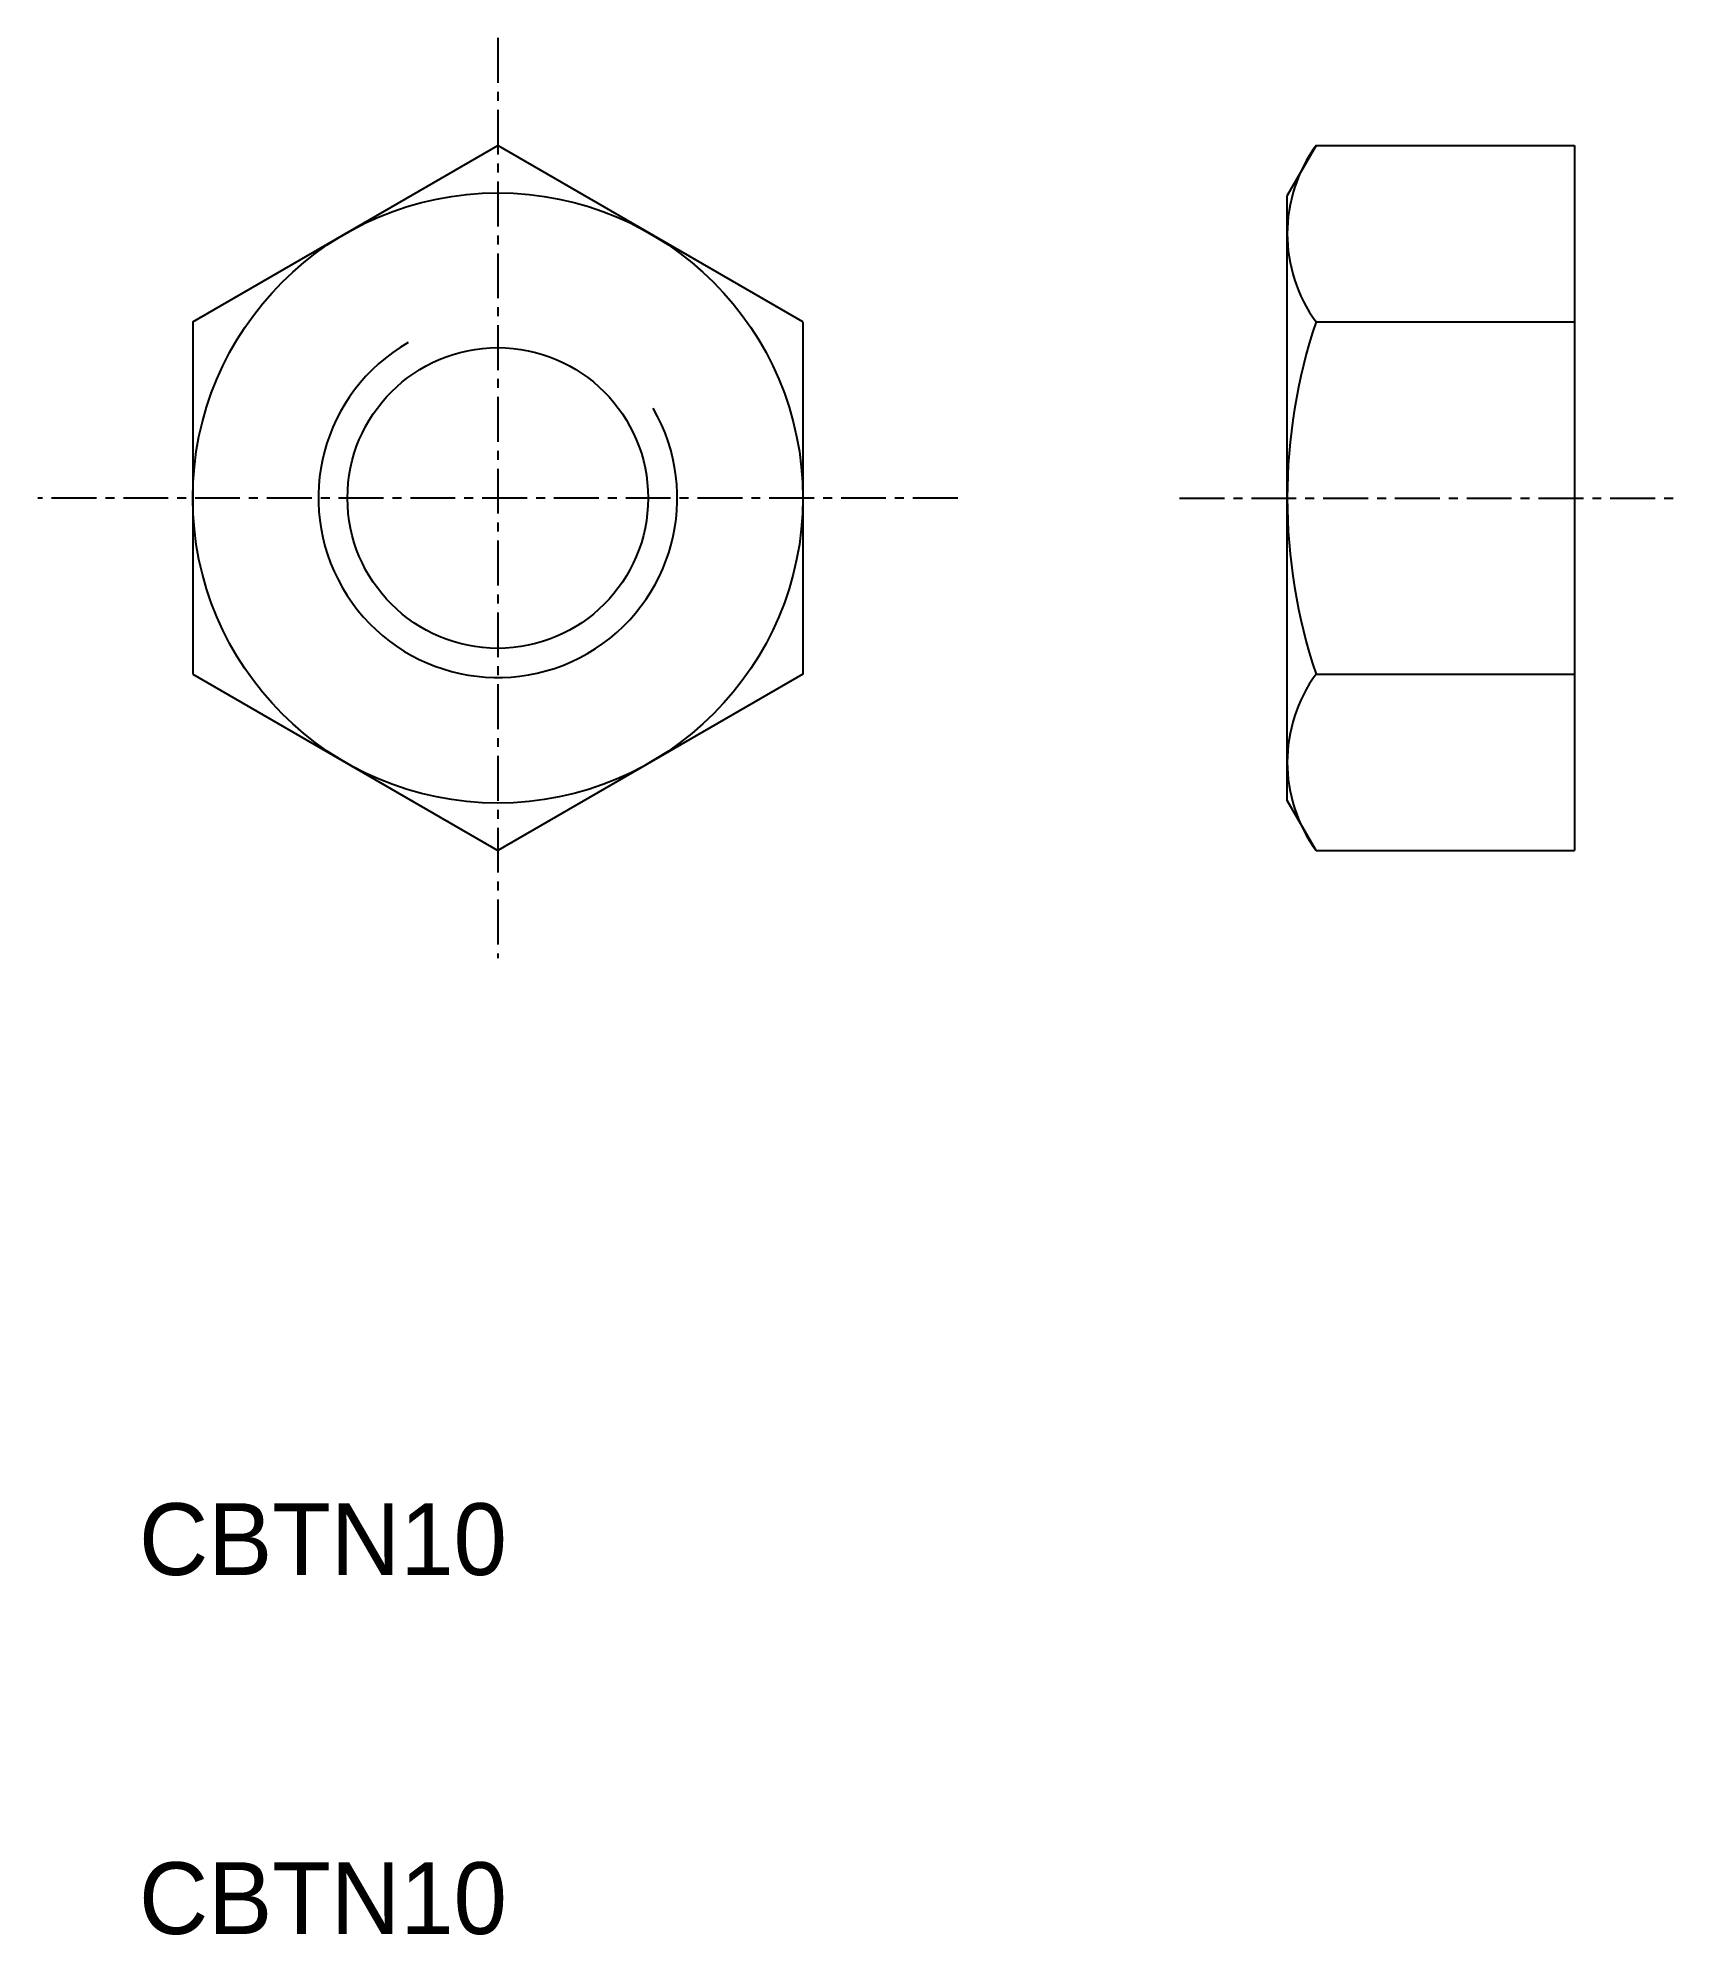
# Model space of a CAD drawing. Extents: x 7.2 to 53, y 10 to 62.8.
import ezdxf

# ---------------------------------------------------------------- set-up
doc = ezdxf.new("R2010")
doc.units = 0
doc.linetypes.add('CENTER', pattern=[2, 1.25, -0.25, 0.25, -0.25])
doc.layers.get('0').update_dxf_attribs({"linetype": 'CONTINUOUS'})
doc.layers.add('CENTER', color=1, linetype='CENTER')

msp = doc.modelspace()

# ---------------------------------------------------------------- linework, layer by layer
at = {"color": 7, "linetype": 'CONTINUOUS'}
for p, q in [((11.5, 54.907), (20, 59.815)), ((28.5, 54.907), (20, 59.815)), ((42.8, 59.815), (42, 58.429)), ((42.8, 59.815), (50, 59.815)), ((50, 59.815), (50, 40.185)), ((42, 41.571), (42, 58.429)), ((11.5, 54.907), (11.5, 45.093)), ((28.5, 54.907), (28.5, 45.093)), ((42.8, 54.907), (50, 54.907)), ((11.5, 45.093), (20, 40.185)), ((28.5, 45.093), (20, 40.185)), ((42.8, 45.093), (50, 45.093)), ((42.8, 40.185), (42, 41.571)), ((42.8, 40.185), (50, 40.185))]:
    msp.add_line(p, q, dxfattribs=at)
for radius in [8.5, 4.188]:
    msp.add_circle((20, 50), radius, dxfattribs=at)
for centre, radius, start, end in [((46.163, 57.361), 4.163, 143.8846, 216.1154), ((57.452, 50), 15.452, 161.4826, 198.5174), ((46.163, 42.639), 4.163, 143.8846, 216.1154)]:
    msp.add_arc(centre, radius, start, end, dxfattribs=at)
at = {"color": 3, "linetype": 'CONTINUOUS'}
msp.add_arc((20, 50), 5, 120, 30, dxfattribs=at)
at = {"layer": 'CENTER', "color": 1, "linetype": 'CENTER'}
for p, q in [((20, 62.815), (20, 37.185)), ((32.815, 50), (7.185, 50)), ((39, 50), (53, 50))]:
    msp.add_line(p, q, dxfattribs=at)

# ---------------------------------------------------------------- texts
at = {"color": 7, "linetype": 'CONTINUOUS'}
for p in [(10, 20), (10, 10)]:
    msp.add_text('CBTN10', height=2, dxfattribs=at).set_placement(p)

doc.saveas('drawing.dxf')
